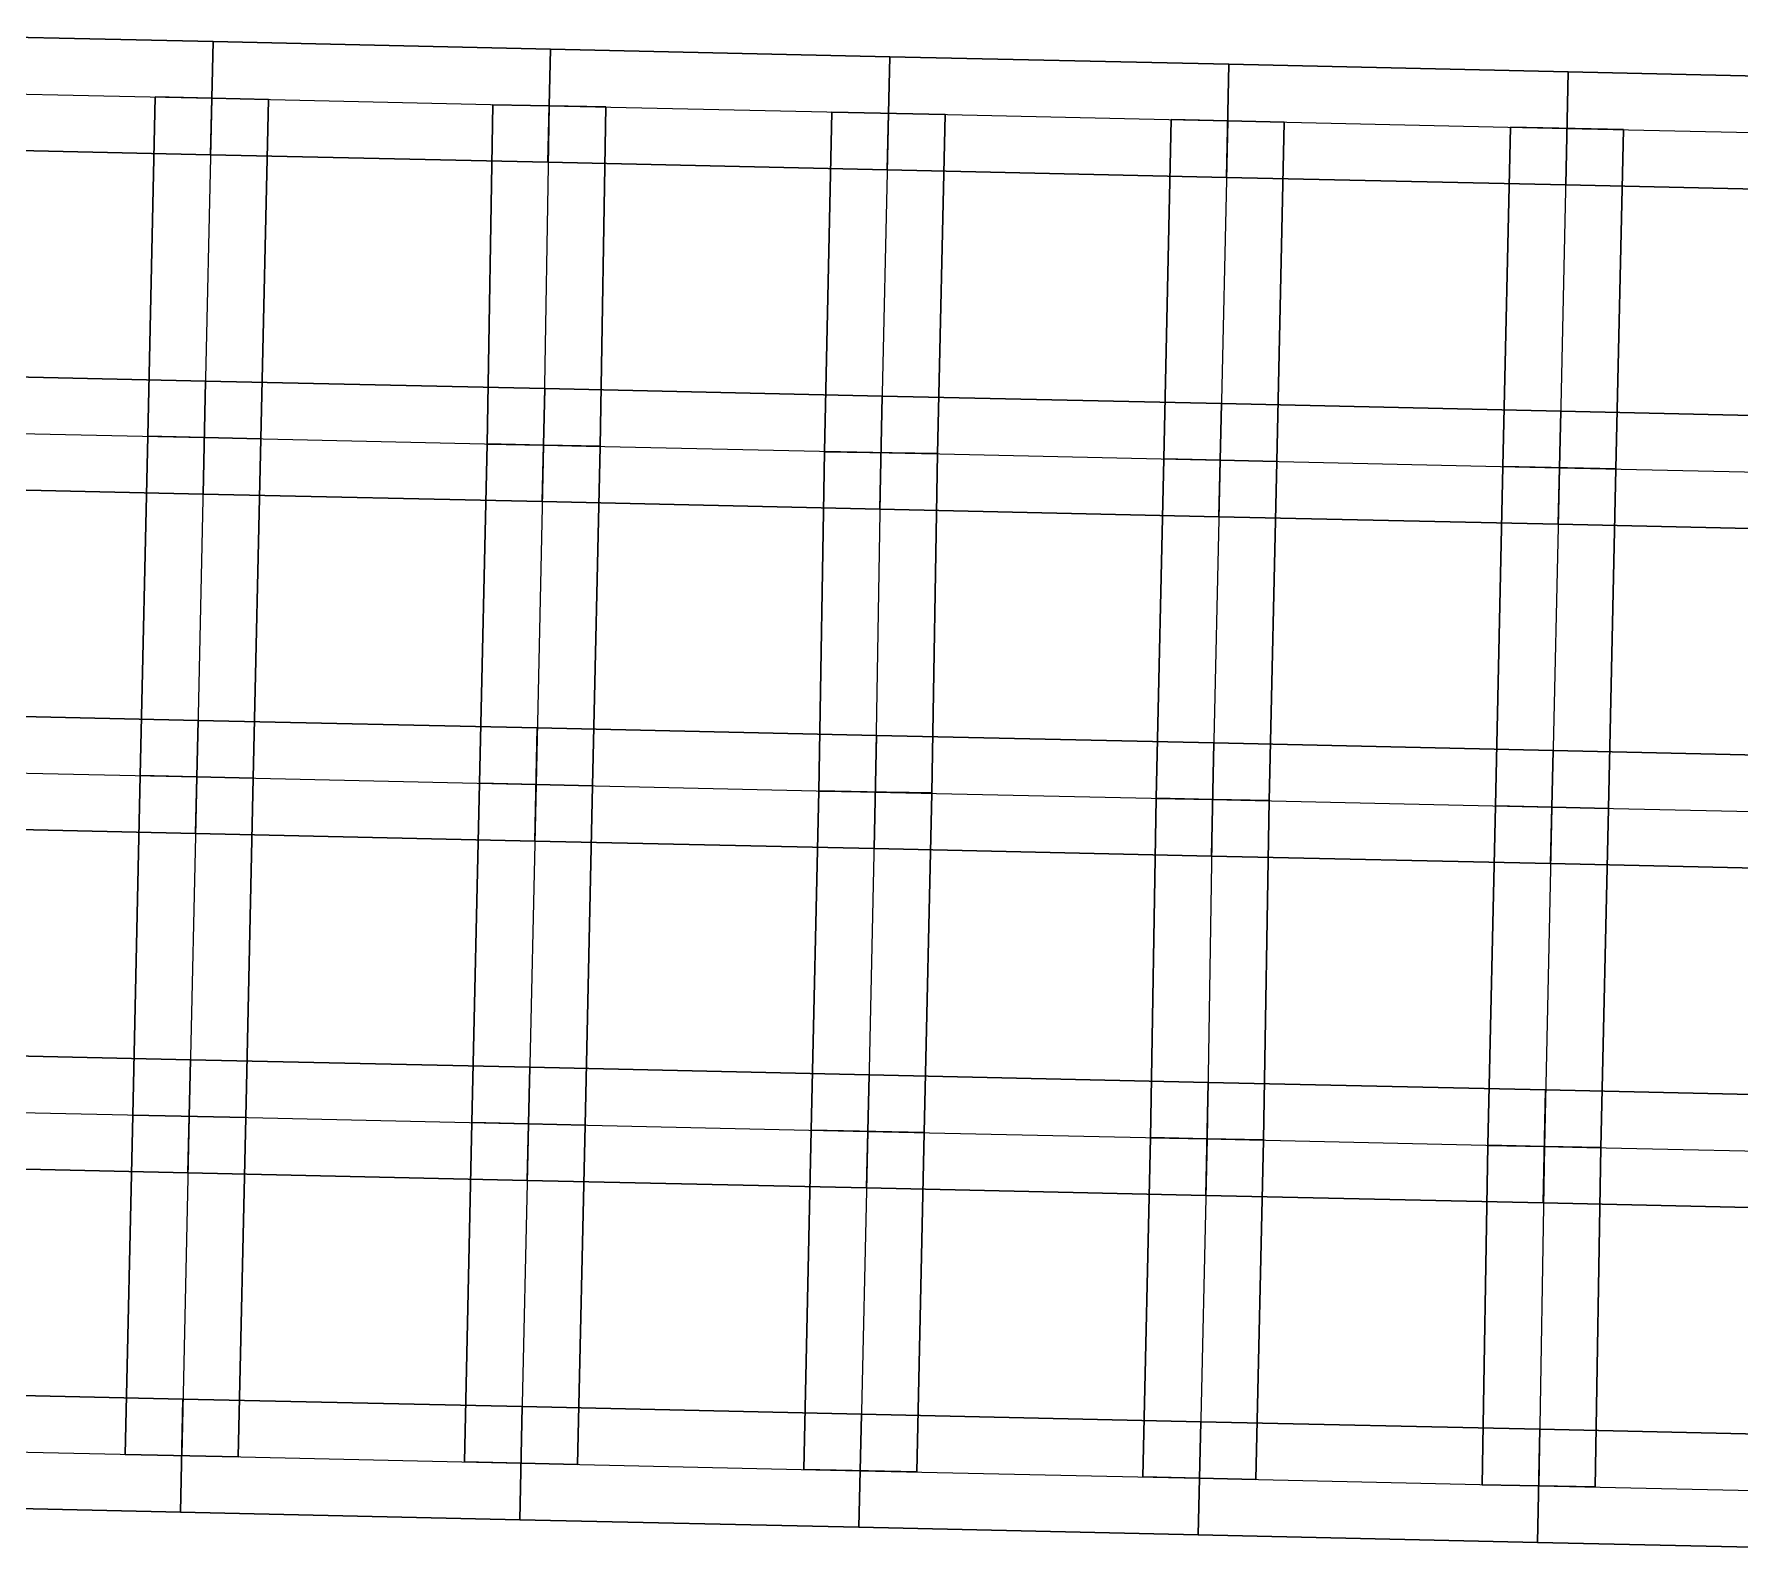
# Model space of a CAD drawing. Extents: x -300 to 609, y -118 to 2027.
# Drawn here: x 237 to 327.5, y 202.7 to 283.1 of the extents above; entities that cross this region are included whole.
import ezdxf

# ---------------------------------------------------------------- set-up
doc = ezdxf.new("R2010")
doc.units = 0

msp = doc.modelspace()

# ---------------------------------------------------------------- linework, layer by layer
at = {"layer": 'TUNNELS'}
for points in [[(228.4667, 283.0993, -1.5), (228.3333, 277.1007, -1.5), (246.3333, 276.7007, -1.5), (246.4667, 282.6993, -1.5)], [(228.3333, 277.1007, 1.5), (228.4667, 283.0993, 1.5), (246.4667, 282.6993, 1.5), (246.3333, 276.7007, 1.5)], [(228.4667, 283.0993, 1.5), (228.4667, 283.0993, -1.5), (246.4667, 282.6993, -1.5), (246.4667, 282.6993, 1.5)], [(246.467, 282.6993, -1.5), (246.333, 276.7007, -1.5), (264.233, 276.3007, -1.5), (264.367, 282.2993, -1.5)], [(246.333, 276.7007, 1.5), (246.467, 282.6993, 1.5), (264.367, 282.2993, 1.5), (264.233, 276.3007, 1.5)], [(246.467, 282.6993, -1.5), (246.333, 276.7007, -1.5), (246.333, 276.7007, 1.5), (246.467, 282.6993, 1.5)], [(246.4667, 282.6993, -1.5), (246.4667, 282.6993, 1.5), (246.3333, 276.7007, 1.5), (246.3333, 276.7007, -1.5)], [(246.467, 282.6993, 1.5), (246.467, 282.6993, -1.5), (264.367, 282.2993, -1.5), (264.367, 282.2993, 1.5)], [(264.367, 282.2993, -1.5), (264.367, 282.2993, 1.5), (264.233, 276.3007, 1.5), (264.233, 276.3007, -1.5)], [(264.3667, 282.2993, -1.5), (264.2333, 276.3007, -1.5), (282.2333, 275.9007, -1.5), (282.3667, 281.8993, -1.5)], [(264.2333, 276.3007, 1.5), (264.3667, 282.2993, 1.5), (282.3667, 281.8993, 1.5), (282.2333, 275.9007, 1.5)], [(264.3667, 282.2993, -1.5), (264.2333, 276.3007, -1.5), (264.2333, 276.3007, 1.5), (264.3667, 282.2993, 1.5)], [(264.3667, 282.2993, 1.5), (264.3667, 282.2993, -1.5), (282.3667, 281.8993, -1.5), (282.3667, 281.8993, 1.5)], [(282.3667, 281.8993, -1.5), (282.3667, 281.8993, 1.5), (282.2333, 275.9007, 1.5), (282.2333, 275.9007, -1.5)], [(282.3667, 281.8993, -1.5), (282.2333, 275.9007, -1.5), (300.2333, 275.5007, -1.5), (300.3667, 281.4993, -1.5)], [(282.2333, 275.9007, 1.5), (282.3667, 281.8993, 1.5), (300.3667, 281.4993, 1.5), (300.2333, 275.5007, 1.5)], [(282.3667, 281.8993, -1.5), (282.2333, 275.9007, -1.5), (282.2333, 275.9007, 1.5), (282.3667, 281.8993, 1.5)], [(282.3667, 281.8993, 1.5), (282.3667, 281.8993, -1.5), (300.3667, 281.4993, -1.5), (300.3667, 281.4993, 1.5)], [(300.3667, 281.4993, -1.5), (300.3667, 281.4993, 1.5), (300.2333, 275.5007, 1.5), (300.2333, 275.5007, -1.5)], [(300.3667, 281.4993, -1.5), (300.2333, 275.5007, -1.5), (318.2333, 275.1007, -1.5), (318.3667, 281.0993, -1.5)], [(300.2333, 275.5007, 1.5), (300.3667, 281.4993, 1.5), (318.3667, 281.0993, 1.5), (318.2333, 275.1007, 1.5)], [(300.3667, 281.4993, -1.5), (300.2333, 275.5007, -1.5), (300.2333, 275.5007, 1.5), (300.3667, 281.4993, 1.5)], [(300.3667, 281.4993, 1.5), (300.3667, 281.4993, -1.5), (318.3667, 281.0993, -1.5), (318.3667, 281.0993, 1.5)], [(318.3667, 281.0993, -1.5), (318.3667, 281.0993, 1.5), (318.2333, 275.1007, 1.5), (318.2333, 275.1007, -1.5)], [(318.3667, 281.0993, -1.5), (318.2333, 275.1007, -1.5), (336.2333, 274.7007, -1.5), (336.3667, 280.6993, -1.5)], [(318.2333, 275.1007, 1.5), (318.3667, 281.0993, 1.5), (336.3667, 280.6993, 1.5), (336.2333, 274.7007, 1.5)], [(318.3667, 281.0993, -1.5), (318.2333, 275.1007, -1.5), (318.2333, 275.1007, 1.5), (318.3667, 281.0993, 1.5)], [(318.3667, 281.0993, 1.5), (318.3667, 281.0993, -1.5), (336.3667, 280.6993, -1.5), (336.3667, 280.6993, 1.5)], [(249.3993, 279.6333, -1.5), (243.4007, 279.7667, -1.5), (243.0007, 261.7667, -1.5), (248.9993, 261.6333, -1.5)], [(243.4007, 279.7667, -1.5), (243.4007, 279.7667, 1.5), (243.0007, 261.7667, 1.5), (243.0007, 261.7667, -1.5)], [(243.4007, 279.7667, 1.5), (249.3993, 279.6333, 1.5), (248.9993, 261.6333, 1.5), (243.0007, 261.7667, 1.5)], [(249.3993, 279.6333, -1.5), (243.4007, 279.7667, -1.5), (243.4007, 279.7667, 1.5), (249.3993, 279.6333, 1.5)], [(249.3993, 279.6333, 1.5), (249.3993, 279.6333, -1.5), (248.9993, 261.6333, -1.5), (248.9993, 261.6333, 1.5)], [(267.2996, 279.25, -1.5), (261.3004, 279.35, -1.5), (261.0004, 261.35, -1.5), (266.9996, 261.25, -1.5)], [(261.3004, 279.35, -1.5), (261.3004, 279.35, 1.5), (261.0004, 261.35, 1.5), (261.0004, 261.35, -1.5)], [(261.3004, 279.35, 1.5), (267.2996, 279.25, 1.5), (266.9996, 261.25, 1.5), (261.0004, 261.35, 1.5)], [(267.2996, 279.25, -1.5), (261.3004, 279.35, -1.5), (261.3004, 279.35, 1.5), (267.2996, 279.25, 1.5)], [(267.2996, 279.25, 1.5), (267.2996, 279.25, -1.5), (266.9996, 261.25, -1.5), (266.9996, 261.25, 1.5)], [(285.2993, 278.8333, -1.5), (279.3007, 278.9667, -1.5), (278.9007, 260.9667, -1.5), (284.8993, 260.8333, -1.5)], [(279.3007, 278.9667, -1.5), (279.3007, 278.9667, 1.5), (278.9007, 260.9667, 1.5), (278.9007, 260.9667, -1.5)], [(279.3007, 278.9667, 1.5), (285.2993, 278.8333, 1.5), (284.8993, 260.8333, 1.5), (278.9007, 260.9667, 1.5)], [(285.2993, 278.8333, -1.5), (279.3007, 278.9667, -1.5), (279.3007, 278.9667, 1.5), (285.2993, 278.8333, 1.5)], [(285.2993, 278.8333, 1.5), (285.2993, 278.8333, -1.5), (284.8993, 260.8333, -1.5), (284.8993, 260.8333, 1.5)], [(303.2993, 278.4333, -1.5), (297.3007, 278.5667, -1.5), (296.9007, 260.5667, -1.5), (302.8993, 260.4333, -1.5)], [(297.3007, 278.5667, -1.5), (297.3007, 278.5667, 1.5), (296.9007, 260.5667, 1.5), (296.9007, 260.5667, -1.5)], [(297.3007, 278.5667, 1.5), (303.2993, 278.4333, 1.5), (302.8993, 260.4333, 1.5), (296.9007, 260.5667, 1.5)], [(303.2993, 278.4333, -1.5), (297.3007, 278.5667, -1.5), (297.3007, 278.5667, 1.5), (303.2993, 278.4333, 1.5)], [(303.2993, 278.4333, 1.5), (303.2993, 278.4333, -1.5), (302.8993, 260.4333, -1.5), (302.8993, 260.4333, 1.5)], [(321.2993, 278.0333, -1.5), (315.3007, 278.1667, -1.5), (314.9007, 260.1667, -1.5), (320.8993, 260.0333, -1.5)], [(315.3007, 278.1667, -1.5), (315.3007, 278.1667, 1.5), (314.9007, 260.1667, 1.5), (314.9007, 260.1667, -1.5)], [(315.3007, 278.1667, 1.5), (321.2993, 278.0333, 1.5), (320.8993, 260.0333, 1.5), (314.9007, 260.1667, 1.5)], [(321.2993, 278.0333, -1.5), (315.3007, 278.1667, -1.5), (315.3007, 278.1667, 1.5), (321.2993, 278.0333, 1.5)], [(321.2993, 278.0333, 1.5), (321.2993, 278.0333, -1.5), (320.8993, 260.0333, -1.5), (320.8993, 260.0333, 1.5)], [(228.3333, 277.1007, -1.5), (228.3333, 277.1007, 1.5), (246.3333, 276.7007, 1.5), (246.3333, 276.7007, -1.5)], [(246.333, 276.7007, -1.5), (246.333, 276.7007, 1.5), (264.233, 276.3007, 1.5), (264.233, 276.3007, -1.5)], [(264.2333, 276.3007, -1.5), (264.2333, 276.3007, 1.5), (282.2333, 275.9007, 1.5), (282.2333, 275.9007, -1.5)], [(282.2333, 275.9007, -1.5), (282.2333, 275.9007, 1.5), (300.2333, 275.5007, 1.5), (300.2333, 275.5007, -1.5)], [(300.2333, 275.5007, -1.5), (300.2333, 275.5007, 1.5), (318.2333, 275.1007, 1.5), (318.2333, 275.1007, -1.5)], [(318.2333, 275.1007, -1.5), (318.2333, 275.1007, 1.5), (336.2333, 274.7007, 1.5), (336.2333, 274.7007, -1.5)], [(228.0667, 265.0993, -1.5), (227.9333, 259.1007, -1.5), (245.9333, 258.7007, -1.5), (246.0667, 264.6993, -1.5)], [(227.9333, 259.1007, 1.5), (228.0667, 265.0993, 1.5), (246.0667, 264.6993, 1.5), (245.9333, 258.7007, 1.5)], [(228.0667, 265.0993, 1.5), (228.0667, 265.0993, -1.5), (246.0667, 264.6993, -1.5), (246.0667, 264.6993, 1.5)], [(246.0667, 264.6993, -1.5), (246.0667, 264.6993, 1.5), (245.9333, 258.7007, 1.5), (245.9333, 258.7007, -1.5)], [(246.0667, 264.6993, -1.5), (245.9333, 258.7007, -1.5), (263.9333, 258.3007, -1.5), (264.0667, 264.2993, -1.5)], [(245.9333, 258.7007, 1.5), (246.0667, 264.6993, 1.5), (264.0667, 264.2993, 1.5), (263.9333, 258.3007, 1.5)], [(246.0667, 264.6993, -1.5), (245.9333, 258.7007, -1.5), (245.9333, 258.7007, 1.5), (246.0667, 264.6993, 1.5)], [(246.0667, 264.6993, 1.5), (246.0667, 264.6993, -1.5), (264.0667, 264.2993, -1.5), (264.0667, 264.2993, 1.5)], [(264.067, 264.2993, -1.5), (263.933, 258.3007, -1.5), (281.833, 257.9007, -1.5), (281.967, 263.8993, -1.5)], [(263.933, 258.3007, 1.5), (264.067, 264.2993, 1.5), (281.967, 263.8993, 1.5), (281.833, 257.9007, 1.5)], [(264.067, 264.2993, -1.5), (263.933, 258.3007, -1.5), (263.933, 258.3007, 1.5), (264.067, 264.2993, 1.5)], [(264.0667, 264.2993, -1.5), (264.0667, 264.2993, 1.5), (263.9333, 258.3007, 1.5), (263.9333, 258.3007, -1.5)], [(264.067, 264.2993, 1.5), (264.067, 264.2993, -1.5), (281.967, 263.8993, -1.5), (281.967, 263.8993, 1.5)], [(281.967, 263.8993, -1.5), (281.967, 263.8993, 1.5), (281.833, 257.9007, 1.5), (281.833, 257.9007, -1.5)], [(281.9667, 263.8993, -1.5), (281.8333, 257.9007, -1.5), (299.8333, 257.5007, -1.5), (299.9667, 263.4993, -1.5)], [(281.8333, 257.9007, 1.5), (281.9667, 263.8993, 1.5), (299.9667, 263.4993, 1.5), (299.8333, 257.5007, 1.5)], [(281.9667, 263.8993, -1.5), (281.8333, 257.9007, -1.5), (281.8333, 257.9007, 1.5), (281.9667, 263.8993, 1.5)], [(281.9667, 263.8993, 1.5), (281.9667, 263.8993, -1.5), (299.9667, 263.4993, -1.5), (299.9667, 263.4993, 1.5)], [(299.9667, 263.4993, -1.5), (299.9667, 263.4993, 1.5), (299.8333, 257.5007, 1.5), (299.8333, 257.5007, -1.5)], [(299.9667, 263.4993, -1.5), (299.8333, 257.5007, -1.5), (317.8333, 257.1007, -1.5), (317.9667, 263.0993, -1.5)], [(299.8333, 257.5007, 1.5), (299.9667, 263.4993, 1.5), (317.9667, 263.0993, 1.5), (317.8333, 257.1007, 1.5)], [(299.9667, 263.4993, -1.5), (299.8333, 257.5007, -1.5), (299.8333, 257.5007, 1.5), (299.9667, 263.4993, 1.5)], [(299.9667, 263.4993, 1.5), (299.9667, 263.4993, -1.5), (317.9667, 263.0993, -1.5), (317.9667, 263.0993, 1.5)], [(317.9667, 263.0993, -1.5), (317.9667, 263.0993, 1.5), (317.8333, 257.1007, 1.5), (317.8333, 257.1007, -1.5)], [(317.9667, 263.0993, -1.5), (317.8333, 257.1007, -1.5), (335.8333, 256.7007, -1.5), (335.9667, 262.6993, -1.5)], [(317.8333, 257.1007, 1.5), (317.9667, 263.0993, 1.5), (335.9667, 262.6993, 1.5), (335.8333, 256.7007, 1.5)], [(317.9667, 263.0993, -1.5), (317.8333, 257.1007, -1.5), (317.8333, 257.1007, 1.5), (317.9667, 263.0993, 1.5)], [(317.9667, 263.0993, 1.5), (317.9667, 263.0993, -1.5), (335.9667, 262.6993, -1.5), (335.9667, 262.6993, 1.5)], [(248.9993, 261.6333, -1.5), (243.0007, 261.7667, -1.5), (242.6007, 243.7667, -1.5), (248.5993, 243.6333, -1.5)], [(243.0007, 261.7667, -1.5), (243.0007, 261.7667, 1.5), (242.6007, 243.7667, 1.5), (242.6007, 243.7667, -1.5)], [(243.0007, 261.7667, 1.5), (248.9993, 261.6333, 1.5), (248.5993, 243.6333, 1.5), (242.6007, 243.7667, 1.5)], [(248.9993, 261.6333, -1.5), (248.9993, 261.6333, 1.5), (243.0007, 261.7667, 1.5), (243.0007, 261.7667, -1.5)], [(248.9993, 261.6333, -1.5), (243.0007, 261.7667, -1.5), (243.0007, 261.7667, 1.5), (248.9993, 261.6333, 1.5)], [(248.9993, 261.6333, 1.5), (248.9993, 261.6333, -1.5), (248.5993, 243.6333, -1.5), (248.5993, 243.6333, 1.5)], [(266.9993, 261.2333, -1.5), (261.0007, 261.3667, -1.5), (260.6007, 243.3667, -1.5), (266.5993, 243.2333, -1.5)], [(261.0007, 261.3667, -1.5), (261.0007, 261.3667, 1.5), (260.6007, 243.3667, 1.5), (260.6007, 243.3667, -1.5)], [(261.0007, 261.3667, 1.5), (266.9993, 261.2333, 1.5), (266.5993, 243.2333, 1.5), (260.6007, 243.3667, 1.5)], [(266.9996, 261.25, -1.5), (266.9996, 261.25, 1.5), (261.0004, 261.35, 1.5), (261.0004, 261.35, -1.5)], [(266.9993, 261.2333, -1.5), (261.0007, 261.3667, -1.5), (261.0007, 261.3667, 1.5), (266.9993, 261.2333, 1.5)], [(266.9993, 261.2333, 1.5), (266.9993, 261.2333, -1.5), (266.5993, 243.2333, -1.5), (266.5993, 243.2333, 1.5)], [(284.8996, 260.85, -1.5), (278.9004, 260.95, -1.5), (278.6004, 242.95, -1.5), (284.5996, 242.85, -1.5)], [(278.9004, 260.95, -1.5), (278.9004, 260.95, 1.5), (278.6004, 242.95, 1.5), (278.6004, 242.95, -1.5)], [(278.9004, 260.95, 1.5), (284.8996, 260.85, 1.5), (284.5996, 242.85, 1.5), (278.6004, 242.95, 1.5)], [(284.8996, 260.85, -1.5), (278.9004, 260.95, -1.5), (278.9004, 260.95, 1.5), (284.8996, 260.85, 1.5)], [(284.8993, 260.8333, -1.5), (284.8993, 260.8333, 1.5), (278.9007, 260.9667, 1.5), (278.9007, 260.9667, -1.5)], [(284.8996, 260.85, 1.5), (284.8996, 260.85, -1.5), (284.5996, 242.85, -1.5), (284.5996, 242.85, 1.5)], [(302.8993, 260.4333, -1.5), (296.9007, 260.5667, -1.5), (296.5007, 242.5667, -1.5), (302.4993, 242.4333, -1.5)], [(296.9007, 260.5667, -1.5), (296.9007, 260.5667, 1.5), (296.5007, 242.5667, 1.5), (296.5007, 242.5667, -1.5)], [(296.9007, 260.5667, 1.5), (302.8993, 260.4333, 1.5), (302.4993, 242.4333, 1.5), (296.5007, 242.5667, 1.5)], [(302.8993, 260.4333, -1.5), (302.8993, 260.4333, 1.5), (296.9007, 260.5667, 1.5), (296.9007, 260.5667, -1.5)], [(302.8993, 260.4333, -1.5), (296.9007, 260.5667, -1.5), (296.9007, 260.5667, 1.5), (302.8993, 260.4333, 1.5)], [(302.8993, 260.4333, 1.5), (302.8993, 260.4333, -1.5), (302.4993, 242.4333, -1.5), (302.4993, 242.4333, 1.5)], [(320.8993, 260.0333, -1.5), (314.9007, 260.1667, -1.5), (314.5007, 242.1667, -1.5), (320.4993, 242.0333, -1.5)], [(314.9007, 260.1667, -1.5), (314.9007, 260.1667, 1.5), (314.5007, 242.1667, 1.5), (314.5007, 242.1667, -1.5)], [(314.9007, 260.1667, 1.5), (320.8993, 260.0333, 1.5), (320.4993, 242.0333, 1.5), (314.5007, 242.1667, 1.5)], [(320.8993, 260.0333, -1.5), (320.8993, 260.0333, 1.5), (314.9007, 260.1667, 1.5), (314.9007, 260.1667, -1.5)], [(320.8993, 260.0333, -1.5), (314.9007, 260.1667, -1.5), (314.9007, 260.1667, 1.5), (320.8993, 260.0333, 1.5)], [(320.8993, 260.0333, 1.5), (320.8993, 260.0333, -1.5), (320.4993, 242.0333, -1.5), (320.4993, 242.0333, 1.5)], [(227.9333, 259.1007, -1.5), (227.9333, 259.1007, 1.5), (245.9333, 258.7007, 1.5), (245.9333, 258.7007, -1.5)], [(245.9333, 258.7007, -1.5), (245.9333, 258.7007, 1.5), (263.9333, 258.3007, 1.5), (263.9333, 258.3007, -1.5)], [(263.933, 258.3007, -1.5), (263.933, 258.3007, 1.5), (281.833, 257.9007, 1.5), (281.833, 257.9007, -1.5)], [(281.8333, 257.9007, -1.5), (281.8333, 257.9007, 1.5), (299.8333, 257.5007, 1.5), (299.8333, 257.5007, -1.5)], [(299.8333, 257.5007, -1.5), (299.8333, 257.5007, 1.5), (317.8333, 257.1007, 1.5), (317.8333, 257.1007, -1.5)], [(317.8333, 257.1007, -1.5), (317.8333, 257.1007, 1.5), (335.8333, 256.7007, 1.5), (335.8333, 256.7007, -1.5)], [(227.6667, 247.0993, -1.5), (227.5333, 241.1007, -1.5), (245.5333, 240.7007, -1.5), (245.6667, 246.6993, -1.5)], [(227.5333, 241.1007, 1.5), (227.6667, 247.0993, 1.5), (245.6667, 246.6993, 1.5), (245.5333, 240.7007, 1.5)], [(227.6667, 247.0993, 1.5), (227.6667, 247.0993, -1.5), (245.6667, 246.6993, -1.5), (245.6667, 246.6993, 1.5)], [(245.6667, 246.6993, -1.5), (245.6667, 246.6993, 1.5), (245.5333, 240.7007, 1.5), (245.5333, 240.7007, -1.5)], [(245.6667, 246.6993, -1.5), (245.5333, 240.7007, -1.5), (263.5333, 240.3007, -1.5), (263.6667, 246.2993, -1.5)], [(245.5333, 240.7007, 1.5), (245.6667, 246.6993, 1.5), (263.6667, 246.2993, 1.5), (263.5333, 240.3007, 1.5)], [(245.6667, 246.6993, -1.5), (245.5333, 240.7007, -1.5), (245.5333, 240.7007, 1.5), (245.6667, 246.6993, 1.5)], [(245.6667, 246.6993, 1.5), (245.6667, 246.6993, -1.5), (263.6667, 246.2993, -1.5), (263.6667, 246.2993, 1.5)], [(263.6667, 246.2993, -1.5), (263.6667, 246.2993, 1.5), (263.5333, 240.3007, 1.5), (263.5333, 240.3007, -1.5)], [(263.6667, 246.2993, -1.5), (263.5333, 240.3007, -1.5), (281.5333, 239.9007, -1.5), (281.6667, 245.8993, -1.5)], [(263.5333, 240.3007, 1.5), (263.6667, 246.2993, 1.5), (281.6667, 245.8993, 1.5), (281.5333, 239.9007, 1.5)], [(263.6667, 246.2993, -1.5), (263.5333, 240.3007, -1.5), (263.5333, 240.3007, 1.5), (263.6667, 246.2993, 1.5)], [(263.6667, 246.2993, 1.5), (263.6667, 246.2993, -1.5), (281.6667, 245.8993, -1.5), (281.6667, 245.8993, 1.5)], [(281.667, 245.8993, -1.5), (281.533, 239.9007, -1.5), (299.433, 239.5007, -1.5), (299.567, 245.4993, -1.5)], [(281.533, 239.9007, 1.5), (281.667, 245.8993, 1.5), (299.567, 245.4993, 1.5), (299.433, 239.5007, 1.5)], [(281.667, 245.8993, -1.5), (281.533, 239.9007, -1.5), (281.533, 239.9007, 1.5), (281.667, 245.8993, 1.5)], [(281.6667, 245.8993, -1.5), (281.6667, 245.8993, 1.5), (281.5333, 239.9007, 1.5), (281.5333, 239.9007, -1.5)], [(281.667, 245.8993, 1.5), (281.667, 245.8993, -1.5), (299.567, 245.4993, -1.5), (299.567, 245.4993, 1.5)], [(299.567, 245.4993, -1.5), (299.567, 245.4993, 1.5), (299.433, 239.5007, 1.5), (299.433, 239.5007, -1.5)], [(299.5667, 245.4993, -1.5), (299.4333, 239.5007, -1.5), (317.4333, 239.1007, -1.5), (317.5667, 245.0993, -1.5)], [(299.4333, 239.5007, 1.5), (299.5667, 245.4993, 1.5), (317.5667, 245.0993, 1.5), (317.4333, 239.1007, 1.5)], [(299.5667, 245.4993, -1.5), (299.4333, 239.5007, -1.5), (299.4333, 239.5007, 1.5), (299.5667, 245.4993, 1.5)], [(299.5667, 245.4993, 1.5), (299.5667, 245.4993, -1.5), (317.5667, 245.0993, -1.5), (317.5667, 245.0993, 1.5)], [(317.5667, 245.0993, -1.5), (317.5667, 245.0993, 1.5), (317.4333, 239.1007, 1.5), (317.4333, 239.1007, -1.5)], [(317.5667, 245.0993, -1.5), (317.4333, 239.1007, -1.5), (335.4333, 238.7007, -1.5), (335.5667, 244.6993, -1.5)], [(317.4333, 239.1007, 1.5), (317.5667, 245.0993, 1.5), (335.5667, 244.6993, 1.5), (335.4333, 238.7007, 1.5)], [(317.5667, 245.0993, -1.5), (317.4333, 239.1007, -1.5), (317.4333, 239.1007, 1.5), (317.5667, 245.0993, 1.5)], [(317.5667, 245.0993, 1.5), (317.5667, 245.0993, -1.5), (335.5667, 244.6993, -1.5), (335.5667, 244.6993, 1.5)], [(248.5993, 243.6333, -1.5), (242.6007, 243.7667, -1.5), (242.2007, 225.7667, -1.5), (248.1993, 225.6333, -1.5)], [(242.6007, 243.7667, -1.5), (242.6007, 243.7667, 1.5), (242.2007, 225.7667, 1.5), (242.2007, 225.7667, -1.5)], [(242.6007, 243.7667, 1.5), (248.5993, 243.6333, 1.5), (248.1993, 225.6333, 1.5), (242.2007, 225.7667, 1.5)], [(248.5993, 243.6333, -1.5), (248.5993, 243.6333, 1.5), (242.6007, 243.7667, 1.5), (242.6007, 243.7667, -1.5)], [(248.5993, 243.6333, -1.5), (242.6007, 243.7667, -1.5), (242.6007, 243.7667, 1.5), (248.5993, 243.6333, 1.5)], [(248.5993, 243.6333, 1.5), (248.5993, 243.6333, -1.5), (248.1993, 225.6333, -1.5), (248.1993, 225.6333, 1.5)], [(266.5993, 243.2333, -1.5), (260.6007, 243.3667, -1.5), (260.2007, 225.3667, -1.5), (266.1993, 225.2333, -1.5)], [(260.6007, 243.3667, -1.5), (260.6007, 243.3667, 1.5), (260.2007, 225.3667, 1.5), (260.2007, 225.3667, -1.5)], [(260.6007, 243.3667, 1.5), (266.5993, 243.2333, 1.5), (266.1993, 225.2333, 1.5), (260.2007, 225.3667, 1.5)], [(266.5993, 243.2333, -1.5), (266.5993, 243.2333, 1.5), (260.6007, 243.3667, 1.5), (260.6007, 243.3667, -1.5)], [(266.5993, 243.2333, -1.5), (260.6007, 243.3667, -1.5), (260.6007, 243.3667, 1.5), (266.5993, 243.2333, 1.5)], [(266.5993, 243.2333, 1.5), (266.5993, 243.2333, -1.5), (266.1993, 225.2333, -1.5), (266.1993, 225.2333, 1.5)], [(284.5993, 242.8333, -1.5), (278.6007, 242.9667, -1.5), (278.2007, 224.9667, -1.5), (284.1993, 224.8333, -1.5)], [(278.6007, 242.9667, -1.5), (278.6007, 242.9667, 1.5), (278.2007, 224.9667, 1.5), (278.2007, 224.9667, -1.5)], [(278.6007, 242.9667, 1.5), (284.5993, 242.8333, 1.5), (284.1993, 224.8333, 1.5), (278.2007, 224.9667, 1.5)], [(284.5996, 242.85, -1.5), (284.5996, 242.85, 1.5), (278.6004, 242.95, 1.5), (278.6004, 242.95, -1.5)], [(284.5993, 242.8333, -1.5), (278.6007, 242.9667, -1.5), (278.6007, 242.9667, 1.5), (284.5993, 242.8333, 1.5)], [(284.5993, 242.8333, 1.5), (284.5993, 242.8333, -1.5), (284.1993, 224.8333, -1.5), (284.1993, 224.8333, 1.5)], [(302.4993, 242.4333, -1.5), (302.4993, 242.4333, 1.5), (296.5007, 242.5667, 1.5), (296.5007, 242.5667, -1.5)], [(302.4996, 242.45, -1.5), (296.5004, 242.55, -1.5), (296.2004, 224.55, -1.5), (302.1996, 224.45, -1.5)], [(296.5004, 242.55, -1.5), (296.5004, 242.55, 1.5), (296.2004, 224.55, 1.5), (296.2004, 224.55, -1.5)], [(296.5004, 242.55, 1.5), (302.4996, 242.45, 1.5), (302.1996, 224.45, 1.5), (296.2004, 224.55, 1.5)], [(302.4996, 242.45, -1.5), (296.5004, 242.55, -1.5), (296.5004, 242.55, 1.5), (302.4996, 242.45, 1.5)], [(302.4996, 242.45, 1.5), (302.4996, 242.45, -1.5), (302.1996, 224.45, -1.5), (302.1996, 224.45, 1.5)], [(320.4993, 242.0333, -1.5), (314.5007, 242.1667, -1.5), (314.1007, 224.1667, -1.5), (320.0993, 224.0333, -1.5)], [(314.5007, 242.1667, -1.5), (314.5007, 242.1667, 1.5), (314.1007, 224.1667, 1.5), (314.1007, 224.1667, -1.5)], [(314.5007, 242.1667, 1.5), (320.4993, 242.0333, 1.5), (320.0993, 224.0333, 1.5), (314.1007, 224.1667, 1.5)], [(320.4993, 242.0333, -1.5), (320.4993, 242.0333, 1.5), (314.5007, 242.1667, 1.5), (314.5007, 242.1667, -1.5)], [(320.4993, 242.0333, -1.5), (314.5007, 242.1667, -1.5), (314.5007, 242.1667, 1.5), (320.4993, 242.0333, 1.5)], [(320.4993, 242.0333, 1.5), (320.4993, 242.0333, -1.5), (320.0993, 224.0333, -1.5), (320.0993, 224.0333, 1.5)], [(227.5333, 241.1007, -1.5), (227.5333, 241.1007, 1.5), (245.5333, 240.7007, 1.5), (245.5333, 240.7007, -1.5)], [(245.5333, 240.7007, -1.5), (245.5333, 240.7007, 1.5), (263.5333, 240.3007, 1.5), (263.5333, 240.3007, -1.5)], [(263.5333, 240.3007, -1.5), (263.5333, 240.3007, 1.5), (281.5333, 239.9007, 1.5), (281.5333, 239.9007, -1.5)], [(281.533, 239.9007, -1.5), (281.533, 239.9007, 1.5), (299.433, 239.5007, 1.5), (299.433, 239.5007, -1.5)], [(299.4333, 239.5007, -1.5), (299.4333, 239.5007, 1.5), (317.4333, 239.1007, 1.5), (317.4333, 239.1007, -1.5)], [(317.4333, 239.1007, -1.5), (317.4333, 239.1007, 1.5), (335.4333, 238.7007, 1.5), (335.4333, 238.7007, -1.5)], [(227.2667, 229.0993, -1.5), (227.1333, 223.1007, -1.5), (245.1333, 222.7007, -1.5), (245.2667, 228.6993, -1.5)], [(227.1333, 223.1007, 1.5), (227.2667, 229.0993, 1.5), (245.2667, 228.6993, 1.5), (245.1333, 222.7007, 1.5)], [(227.2667, 229.0993, 1.5), (227.2667, 229.0993, -1.5), (245.2667, 228.6993, -1.5), (245.2667, 228.6993, 1.5)], [(245.2667, 228.6993, -1.5), (245.2667, 228.6993, 1.5), (245.1333, 222.7007, 1.5), (245.1333, 222.7007, -1.5)], [(245.2667, 228.6993, -1.5), (245.1333, 222.7007, -1.5), (263.1333, 222.3007, -1.5), (263.2667, 228.2993, -1.5)], [(245.1333, 222.7007, 1.5), (245.2667, 228.6993, 1.5), (263.2667, 228.2993, 1.5), (263.1333, 222.3007, 1.5)], [(245.2667, 228.6993, -1.5), (245.1333, 222.7007, -1.5), (245.1333, 222.7007, 1.5), (245.2667, 228.6993, 1.5)], [(245.2667, 228.6993, 1.5), (245.2667, 228.6993, -1.5), (263.2667, 228.2993, -1.5), (263.2667, 228.2993, 1.5)], [(263.2667, 228.2993, -1.5), (263.2667, 228.2993, 1.5), (263.1333, 222.3007, 1.5), (263.1333, 222.3007, -1.5)], [(263.2667, 228.2993, -1.5), (263.1333, 222.3007, -1.5), (281.1333, 221.9007, -1.5), (281.2667, 227.8993, -1.5)], [(263.1333, 222.3007, 1.5), (263.2667, 228.2993, 1.5), (281.2667, 227.8993, 1.5), (281.1333, 221.9007, 1.5)], [(263.2667, 228.2993, -1.5), (263.1333, 222.3007, -1.5), (263.1333, 222.3007, 1.5), (263.2667, 228.2993, 1.5)], [(263.2667, 228.2993, 1.5), (263.2667, 228.2993, -1.5), (281.2667, 227.8993, -1.5), (281.2667, 227.8993, 1.5)], [(281.2667, 227.8993, -1.5), (281.2667, 227.8993, 1.5), (281.1333, 221.9007, 1.5), (281.1333, 221.9007, -1.5)], [(281.2667, 227.8993, -1.5), (281.1333, 221.9007, -1.5), (299.1333, 221.5007, -1.5), (299.2667, 227.4993, -1.5)], [(281.1333, 221.9007, 1.5), (281.2667, 227.8993, 1.5), (299.2667, 227.4993, 1.5), (299.1333, 221.5007, 1.5)], [(281.2667, 227.8993, -1.5), (281.1333, 221.9007, -1.5), (281.1333, 221.9007, 1.5), (281.2667, 227.8993, 1.5)], [(281.2667, 227.8993, 1.5), (281.2667, 227.8993, -1.5), (299.2667, 227.4993, -1.5), (299.2667, 227.4993, 1.5)], [(299.267, 227.4993, -1.5), (299.133, 221.5007, -1.5), (317.033, 221.1007, -1.5), (317.167, 227.0993, -1.5)], [(299.133, 221.5007, 1.5), (299.267, 227.4993, 1.5), (317.167, 227.0993, 1.5), (317.033, 221.1007, 1.5)], [(299.267, 227.4993, -1.5), (299.133, 221.5007, -1.5), (299.133, 221.5007, 1.5), (299.267, 227.4993, 1.5)], [(299.2667, 227.4993, -1.5), (299.2667, 227.4993, 1.5), (299.1333, 221.5007, 1.5), (299.1333, 221.5007, -1.5)], [(299.267, 227.4993, 1.5), (299.267, 227.4993, -1.5), (317.167, 227.0993, -1.5), (317.167, 227.0993, 1.5)], [(317.167, 227.0993, -1.5), (317.167, 227.0993, 1.5), (317.033, 221.1007, 1.5), (317.033, 221.1007, -1.5)], [(317.1667, 227.0993, -1.5), (317.0333, 221.1007, -1.5), (335.0333, 220.7007, -1.5), (335.1667, 226.6993, -1.5)], [(317.0333, 221.1007, 1.5), (317.1667, 227.0993, 1.5), (335.1667, 226.6993, 1.5), (335.0333, 220.7007, 1.5)], [(317.1667, 227.0993, -1.5), (317.0333, 221.1007, -1.5), (317.0333, 221.1007, 1.5), (317.1667, 227.0993, 1.5)], [(317.1667, 227.0993, 1.5), (317.1667, 227.0993, -1.5), (335.1667, 226.6993, -1.5), (335.1667, 226.6993, 1.5)], [(248.1993, 225.6333, -1.5), (242.2007, 225.7667, -1.5), (241.8007, 207.7667, -1.5), (247.7993, 207.6333, -1.5)], [(242.2007, 225.7667, -1.5), (242.2007, 225.7667, 1.5), (241.8007, 207.7667, 1.5), (241.8007, 207.7667, -1.5)], [(242.2007, 225.7667, 1.5), (248.1993, 225.6333, 1.5), (247.7993, 207.6333, 1.5), (241.8007, 207.7667, 1.5)], [(248.1993, 225.6333, -1.5), (248.1993, 225.6333, 1.5), (242.2007, 225.7667, 1.5), (242.2007, 225.7667, -1.5)], [(248.1993, 225.6333, -1.5), (242.2007, 225.7667, -1.5), (242.2007, 225.7667, 1.5), (248.1993, 225.6333, 1.5)], [(248.1993, 225.6333, 1.5), (248.1993, 225.6333, -1.5), (247.7993, 207.6333, -1.5), (247.7993, 207.6333, 1.5)], [(266.1993, 225.2333, -1.5), (260.2007, 225.3667, -1.5), (259.8007, 207.3667, -1.5), (265.7993, 207.2333, -1.5)], [(260.2007, 225.3667, -1.5), (260.2007, 225.3667, 1.5), (259.8007, 207.3667, 1.5), (259.8007, 207.3667, -1.5)], [(260.2007, 225.3667, 1.5), (266.1993, 225.2333, 1.5), (265.7993, 207.2333, 1.5), (259.8007, 207.3667, 1.5)], [(266.1993, 225.2333, -1.5), (266.1993, 225.2333, 1.5), (260.2007, 225.3667, 1.5), (260.2007, 225.3667, -1.5)], [(266.1993, 225.2333, -1.5), (260.2007, 225.3667, -1.5), (260.2007, 225.3667, 1.5), (266.1993, 225.2333, 1.5)], [(266.1993, 225.2333, 1.5), (266.1993, 225.2333, -1.5), (265.7993, 207.2333, -1.5), (265.7993, 207.2333, 1.5)], [(284.1993, 224.8333, -1.5), (278.2007, 224.9667, -1.5), (277.8007, 206.9667, -1.5), (283.7993, 206.8333, -1.5)], [(278.2007, 224.9667, -1.5), (278.2007, 224.9667, 1.5), (277.8007, 206.9667, 1.5), (277.8007, 206.9667, -1.5)], [(278.2007, 224.9667, 1.5), (284.1993, 224.8333, 1.5), (283.7993, 206.8333, 1.5), (277.8007, 206.9667, 1.5)], [(284.1993, 224.8333, -1.5), (284.1993, 224.8333, 1.5), (278.2007, 224.9667, 1.5), (278.2007, 224.9667, -1.5)], [(284.1993, 224.8333, -1.5), (278.2007, 224.9667, -1.5), (278.2007, 224.9667, 1.5), (284.1993, 224.8333, 1.5)], [(284.1993, 224.8333, 1.5), (284.1993, 224.8333, -1.5), (283.7993, 206.8333, -1.5), (283.7993, 206.8333, 1.5)], [(302.1993, 224.4333, -1.5), (296.2007, 224.5667, -1.5), (295.8007, 206.5667, -1.5), (301.7993, 206.4333, -1.5)], [(296.2007, 224.5667, -1.5), (296.2007, 224.5667, 1.5), (295.8007, 206.5667, 1.5), (295.8007, 206.5667, -1.5)], [(296.2007, 224.5667, 1.5), (302.1993, 224.4333, 1.5), (301.7993, 206.4333, 1.5), (295.8007, 206.5667, 1.5)], [(302.1996, 224.45, -1.5), (302.1996, 224.45, 1.5), (296.2004, 224.55, 1.5), (296.2004, 224.55, -1.5)], [(302.1993, 224.4333, -1.5), (296.2007, 224.5667, -1.5), (296.2007, 224.5667, 1.5), (302.1993, 224.4333, 1.5)], [(302.1993, 224.4333, 1.5), (302.1993, 224.4333, -1.5), (301.7993, 206.4333, -1.5), (301.7993, 206.4333, 1.5)], [(320.0996, 224.05, -1.5), (314.1004, 224.15, -1.5), (313.8004, 206.15, -1.5), (319.7996, 206.05, -1.5)], [(314.1004, 224.15, -1.5), (314.1004, 224.15, 1.5), (313.8004, 206.15, 1.5), (313.8004, 206.15, -1.5)], [(314.1004, 224.15, 1.5), (320.0996, 224.05, 1.5), (319.7996, 206.05, 1.5), (313.8004, 206.15, 1.5)], [(320.0996, 224.05, -1.5), (314.1004, 224.15, -1.5), (314.1004, 224.15, 1.5), (320.0996, 224.05, 1.5)], [(320.0993, 224.0333, -1.5), (320.0993, 224.0333, 1.5), (314.1007, 224.1667, 1.5), (314.1007, 224.1667, -1.5)], [(320.0996, 224.05, 1.5), (320.0996, 224.05, -1.5), (319.7996, 206.05, -1.5), (319.7996, 206.05, 1.5)], [(227.1333, 223.1007, -1.5), (227.1333, 223.1007, 1.5), (245.1333, 222.7007, 1.5), (245.1333, 222.7007, -1.5)], [(245.1333, 222.7007, -1.5), (245.1333, 222.7007, 1.5), (263.1333, 222.3007, 1.5), (263.1333, 222.3007, -1.5)], [(263.1333, 222.3007, -1.5), (263.1333, 222.3007, 1.5), (281.1333, 221.9007, 1.5), (281.1333, 221.9007, -1.5)], [(281.1333, 221.9007, -1.5), (281.1333, 221.9007, 1.5), (299.1333, 221.5007, 1.5), (299.1333, 221.5007, -1.5)], [(299.133, 221.5007, -1.5), (299.133, 221.5007, 1.5), (317.033, 221.1007, 1.5), (317.033, 221.1007, -1.5)], [(317.0333, 221.1007, -1.5), (317.0333, 221.1007, 1.5), (335.0333, 220.7007, 1.5), (335.0333, 220.7007, -1.5)], [(226.8667, 211.0993, -1.5), (226.7333, 205.1007, -1.5), (244.7333, 204.7007, -1.5), (244.8667, 210.6993, -1.5)], [(226.7333, 205.1007, 1.5), (226.8667, 211.0993, 1.5), (244.8667, 210.6993, 1.5), (244.7333, 204.7007, 1.5)], [(226.8667, 211.0993, 1.5), (226.8667, 211.0993, -1.5), (244.8667, 210.6993, -1.5), (244.8667, 210.6993, 1.5)], [(244.8667, 210.6993, -1.5), (244.8667, 210.6993, 1.5), (244.7333, 204.7007, 1.5), (244.7333, 204.7007, -1.5)], [(244.8667, 210.6993, -1.5), (244.7333, 204.7007, -1.5), (262.7333, 204.3007, -1.5), (262.8667, 210.2993, -1.5)], [(244.7333, 204.7007, 1.5), (244.8667, 210.6993, 1.5), (262.8667, 210.2993, 1.5), (262.7333, 204.3007, 1.5)], [(244.8667, 210.6993, -1.5), (244.7333, 204.7007, -1.5), (244.7333, 204.7007, 1.5), (244.8667, 210.6993, 1.5)], [(244.8667, 210.6993, 1.5), (244.8667, 210.6993, -1.5), (262.8667, 210.2993, -1.5), (262.8667, 210.2993, 1.5)], [(262.8667, 210.2993, -1.5), (262.8667, 210.2993, 1.5), (262.7333, 204.3007, 1.5), (262.7333, 204.3007, -1.5)], [(262.8667, 210.2993, -1.5), (262.7333, 204.3007, -1.5), (280.7333, 203.9007, -1.5), (280.8667, 209.8993, -1.5)], [(262.7333, 204.3007, 1.5), (262.8667, 210.2993, 1.5), (280.8667, 209.8993, 1.5), (280.7333, 203.9007, 1.5)], [(262.8667, 210.2993, -1.5), (262.7333, 204.3007, -1.5), (262.7333, 204.3007, 1.5), (262.8667, 210.2993, 1.5)], [(262.8667, 210.2993, 1.5), (262.8667, 210.2993, -1.5), (280.8667, 209.8993, -1.5), (280.8667, 209.8993, 1.5)], [(280.8667, 209.8993, -1.5), (280.8667, 209.8993, 1.5), (280.7333, 203.9007, 1.5), (280.7333, 203.9007, -1.5)], [(280.8667, 209.8993, -1.5), (280.7333, 203.9007, -1.5), (298.7333, 203.5007, -1.5), (298.8667, 209.4993, -1.5)], [(280.7333, 203.9007, 1.5), (280.8667, 209.8993, 1.5), (298.8667, 209.4993, 1.5), (298.7333, 203.5007, 1.5)], [(280.8667, 209.8993, -1.5), (280.7333, 203.9007, -1.5), (280.7333, 203.9007, 1.5), (280.8667, 209.8993, 1.5)], [(280.8667, 209.8993, 1.5), (280.8667, 209.8993, -1.5), (298.8667, 209.4993, -1.5), (298.8667, 209.4993, 1.5)], [(298.8667, 209.4993, -1.5), (298.8667, 209.4993, 1.5), (298.7333, 203.5007, 1.5), (298.7333, 203.5007, -1.5)], [(298.8667, 209.4993, -1.5), (298.7333, 203.5007, -1.5), (316.7333, 203.1007, -1.5), (316.8667, 209.0993, -1.5)], [(298.7333, 203.5007, 1.5), (298.8667, 209.4993, 1.5), (316.8667, 209.0993, 1.5), (316.7333, 203.1007, 1.5)], [(298.8667, 209.4993, -1.5), (298.7333, 203.5007, -1.5), (298.7333, 203.5007, 1.5), (298.8667, 209.4993, 1.5)], [(298.8667, 209.4993, 1.5), (298.8667, 209.4993, -1.5), (316.8667, 209.0993, -1.5), (316.8667, 209.0993, 1.5)], [(316.867, 209.0993, -1.5), (316.733, 203.1007, -1.5), (334.633, 202.7007, -1.5), (334.767, 208.6993, -1.5)], [(316.733, 203.1007, 1.5), (316.867, 209.0993, 1.5), (334.767, 208.6993, 1.5), (334.633, 202.7007, 1.5)], [(316.867, 209.0993, -1.5), (316.733, 203.1007, -1.5), (316.733, 203.1007, 1.5), (316.867, 209.0993, 1.5)], [(316.8667, 209.0993, -1.5), (316.8667, 209.0993, 1.5), (316.7333, 203.1007, 1.5), (316.7333, 203.1007, -1.5)], [(316.867, 209.0993, 1.5), (316.867, 209.0993, -1.5), (334.767, 208.6993, -1.5), (334.767, 208.6993, 1.5)], [(247.7993, 207.6333, -1.5), (247.7993, 207.6333, 1.5), (241.8007, 207.7667, 1.5), (241.8007, 207.7667, -1.5)], [(265.7993, 207.2333, -1.5), (265.7993, 207.2333, 1.5), (259.8007, 207.3667, 1.5), (259.8007, 207.3667, -1.5)], [(283.7993, 206.8333, -1.5), (283.7993, 206.8333, 1.5), (277.8007, 206.9667, 1.5), (277.8007, 206.9667, -1.5)], [(301.7993, 206.4333, -1.5), (301.7993, 206.4333, 1.5), (295.8007, 206.5667, 1.5), (295.8007, 206.5667, -1.5)], [(319.7996, 206.05, -1.5), (319.7996, 206.05, 1.5), (313.8004, 206.15, 1.5), (313.8004, 206.15, -1.5)], [(226.7333, 205.1007, -1.5), (226.7333, 205.1007, 1.5), (244.7333, 204.7007, 1.5), (244.7333, 204.7007, -1.5)], [(244.7333, 204.7007, -1.5), (244.7333, 204.7007, 1.5), (262.7333, 204.3007, 1.5), (262.7333, 204.3007, -1.5)], [(262.7333, 204.3007, -1.5), (262.7333, 204.3007, 1.5), (280.7333, 203.9007, 1.5), (280.7333, 203.9007, -1.5)], [(280.7333, 203.9007, -1.5), (280.7333, 203.9007, 1.5), (298.7333, 203.5007, 1.5), (298.7333, 203.5007, -1.5)], [(298.7333, 203.5007, -1.5), (298.7333, 203.5007, 1.5), (316.7333, 203.1007, 1.5), (316.7333, 203.1007, -1.5)], [(316.733, 203.1007, -1.5), (316.733, 203.1007, 1.5), (334.633, 202.7007, 1.5), (334.633, 202.7007, -1.5)]]:
    msp.add_3dface(points, dxfattribs=at)
at = {"layer": 'TUNNELS_CL'}
for points in [[(228.4, 280.1, 0), (246.4, 279.7, 0)], [(246.4, 279.7, 0), (246, 261.7, 0)], [(246.4, 279.7, 0), (264.3, 279.3, 0)], [(264.3, 279.3, 0), (264, 261.3, 0)], [(264.3, 279.3, 0), (282.3, 278.9, 0)], [(282.3, 278.9, 0), (281.9, 260.9, 0)], [(282.3, 278.9, 0), (300.3, 278.5, 0)], [(300.3, 278.5, 0), (299.9, 260.5, 0)], [(300.3, 278.5, 0), (318.3, 278.1, 0)], [(318.3, 278.1, 0), (317.9, 260.1, 0)], [(318.3, 278.1, 0), (336.3, 277.7, 0)], [(228, 262.1, 0), (246, 261.7, 0)], [(246, 261.7, 0), (245.6, 243.7, 0)], [(246, 261.7, 0), (264, 261.3, 0)], [(264, 261.3, 0), (263.6, 243.3, 0)], [(264, 261.3, 0), (281.9, 260.9, 0)], [(281.9, 260.9, 0), (281.6, 242.9, 0)], [(281.9, 260.9, 0), (299.9, 260.5, 0)], [(299.9, 260.5, 0), (299.5, 242.5, 0)], [(299.9, 260.5, 0), (317.9, 260.1, 0)], [(317.9, 260.1, 0), (317.5, 242.1, 0)], [(317.9, 260.1, 0), (335.9, 259.7, 0)], [(227.6, 244.1, 0), (245.6, 243.7, 0)], [(245.6, 243.7, 0), (245.2, 225.7, 0)], [(245.6, 243.7, 0), (263.6, 243.3, 0)], [(263.6, 243.3, 0), (263.2, 225.3, 0)], [(263.6, 243.3, 0), (281.6, 242.9, 0)], [(281.6, 242.9, 0), (281.2, 224.9, 0)], [(281.6, 242.9, 0), (299.5, 242.5, 0)], [(299.5, 242.5, 0), (299.2, 224.5, 0)], [(299.5, 242.5, 0), (317.5, 242.1, 0)], [(317.5, 242.1, 0), (317.1, 224.1, 0)], [(317.5, 242.1, 0), (335.5, 241.7, 0)], [(227.2, 226.1, 0), (245.2, 225.7, 0)], [(245.2, 225.7, 0), (244.8, 207.7, 0)], [(245.2, 225.7, 0), (263.2, 225.3, 0)], [(263.2, 225.3, 0), (262.8, 207.3, 0)], [(263.2, 225.3, 0), (281.2, 224.9, 0)], [(281.2, 224.9, 0), (280.8, 206.9, 0)], [(281.2, 224.9, 0), (299.2, 224.5, 0)], [(299.2, 224.5, 0), (298.8, 206.5, 0)], [(299.2, 224.5, 0), (317.1, 224.1, 0)], [(317.1, 224.1, 0), (316.8, 206.1, 0)], [(317.1, 224.1, 0), (335.1, 223.7, 0)], [(226.8, 208.1, 0), (244.8, 207.7, 0)], [(244.8, 207.7, 0), (262.8, 207.3, 0)], [(262.8, 207.3, 0), (280.8, 206.9, 0)], [(280.8, 206.9, 0), (298.8, 206.5, 0)], [(298.8, 206.5, 0), (316.8, 206.1, 0)], [(316.8, 206.1, 0), (334.7, 205.7, 0)]]:
    msp.add_polyline3d(points, dxfattribs=at)

doc.saveas('drawing.dxf')
